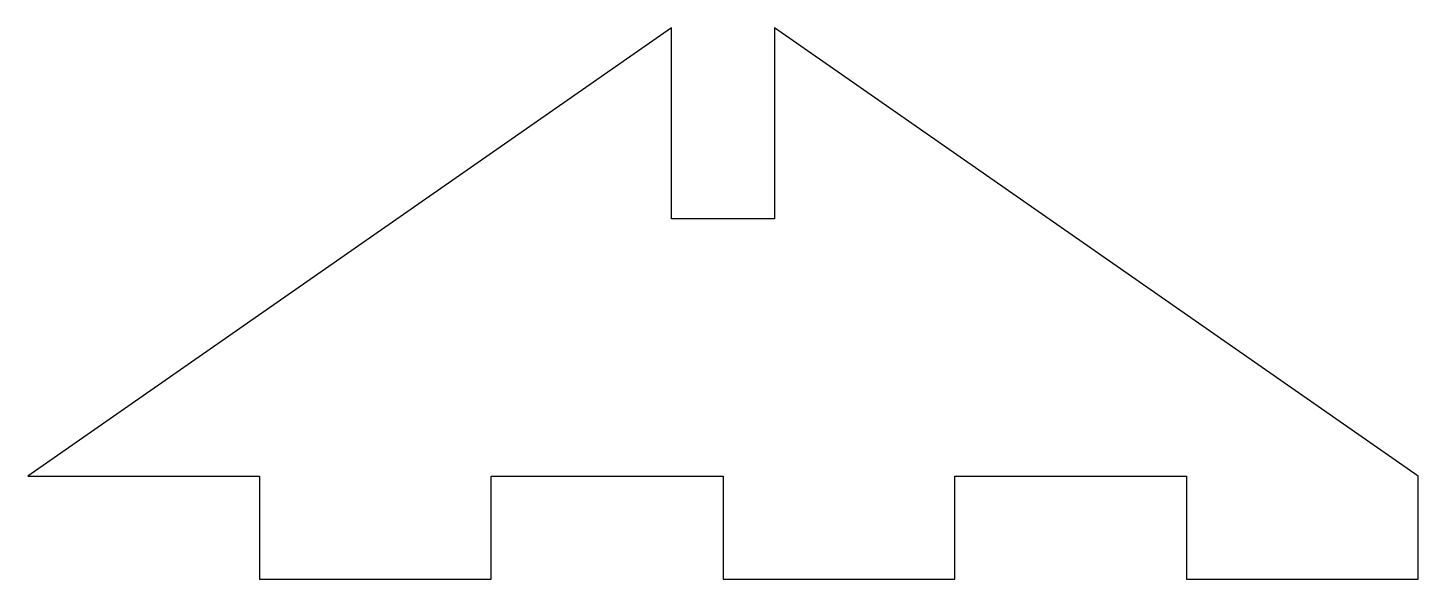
# Model space of a CAD drawing. Header units: millimetres. Extents: x 59.2 to 113.2, y 0 to 21.4.
import ezdxf

# ---------------------------------------------------------------- set-up
doc = ezdxf.new("R2010")
doc.units = ezdxf.units.MM
doc.layers.get('0').update_dxf_attribs({"linetype": 'CONTINUOUS'})

msp = doc.modelspace()

# ---------------------------------------------------------------- linework, layer by layer
msp.add_lwpolyline([(84.237, 14), (84.237, 21.431), (59.237, 4), (68.237, 4), (68.237, 0), (77.237, 0), (77.237, 4), (86.237, 4), (86.237, 0), (95.237, 0), (95.237, 4), (104.237, 4), (104.237, 0), (113.237, 0), (113.237, 4), (88.237, 21.431), (88.237, 14)], close=True)

doc.saveas('drawing.dxf')
